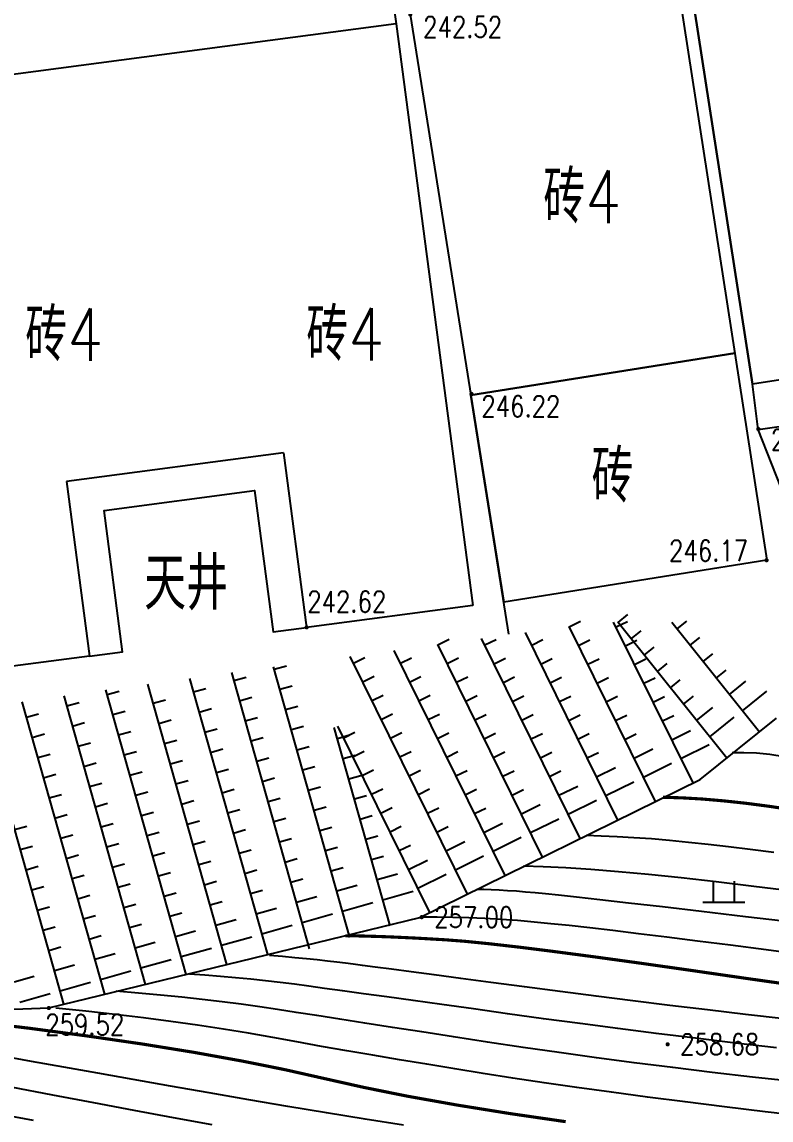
# Model space of a CAD drawing. Extents: x 453486 to 453811, y 3475287 to 3475420.
# Drawn here: x 453494.84 to 453512.71, y 3475309.92 to 3475336.12 of the extents above; entities that cross this region are included whole.
import ezdxf
from ezdxf.enums import TextEntityAlignment as Align

# ---------------------------------------------------------------- set-up
doc = ezdxf.new("R2010")
doc.units = 0
doc.header["$MEASUREMENT"] = 0
doc.layers.add('DX', color=9, linetype='Continuous')
doc.layers.add('GCD', color=9, linetype='Continuous')
doc.styles.add('HZ', font='rs.shx', dxfattribs={"width": 0.8, "bigfont": 'hztxt.shx'})

# ---------------------------------------------------------------- blocks, each defined once
blk = doc.blocks.new('GC200')
at = {"linetype": 'Continuous', "const_width": 0.2, "flags": 128}
blk.add_lwpolyline([(-0.1, 0, 1), (0.1, 0, 1)], format="xyb", close=True, dxfattribs=at)
blk = doc.blocks.new('gc119')
for p, q in [((-0.5, 1), (-0.5, 0)), ((0.5, 1), (0.5, 0)), ((-1, 0), (1, 0))]:
    blk.add_line(p, q)

msp = doc.modelspace()

# ---------------------------------------------------------------- linework, layer by layer
at = {"layer": 'DX', "linetype": 'Continuous'}
for p, q in [((453507.898, 3475321.689), (453508.167, 3475321.822)), ((453507.898, 3475321.689), (453508.167, 3475321.822)), ((453510.852, 3475317.961), (453508.958, 3475321.801)), ((453510.852, 3475317.961), (453508.958, 3475321.801)), ((453509.016, 3475321.683), (453509.285, 3475321.816)), ((453509.016, 3475321.683), (453509.285, 3475321.816)), ((453511.655, 3475318.551), (453509.059, 3475321.801)), ((453511.655, 3475318.551), (453509.059, 3475321.801)), ((453509.064, 3475321.793), (453509.299, 3475321.981)), ((453509.064, 3475321.793), (453509.299, 3475321.981)), ((453512.436, 3475319.175), (453510.347, 3475321.789)), ((453512.436, 3475319.175), (453510.347, 3475321.789)), ((453510.47, 3475321.636), (453510.704, 3475321.824)), ((453510.47, 3475321.636), (453510.704, 3475321.824)), ((453509.058, 3475317.076), (453506.852, 3475321.549)), ((453509.058, 3475317.076), (453506.852, 3475321.549)), ((453509.955, 3475317.519), (453507.897, 3475321.692)), ((453509.955, 3475317.519), (453507.897, 3475321.692)), ((453509.376, 3475321.403), (453509.611, 3475321.59)), ((453509.376, 3475321.403), (453509.611, 3475321.59)), ((453507.264, 3475316.192), (453504.763, 3475321.264)), ((453507.264, 3475316.192), (453504.763, 3475321.264)), ((453504.765, 3475321.259), (453505.035, 3475321.392)), ((453504.765, 3475321.259), (453505.035, 3475321.392)), ((453508.161, 3475316.634), (453505.808, 3475321.407)), ((453508.161, 3475316.634), (453505.808, 3475321.407)), ((453505.883, 3475321.253), (453506.153, 3475321.386)), ((453505.883, 3475321.253), (453506.153, 3475321.386)), ((453507.002, 3475321.247), (453507.271, 3475321.38)), ((453507.002, 3475321.247), (453507.271, 3475321.38)), ((453508.12, 3475321.241), (453508.389, 3475321.374)), ((453508.12, 3475321.241), (453508.389, 3475321.374)), ((453509.238, 3475321.235), (453509.507, 3475321.367)), ((453509.238, 3475321.235), (453509.507, 3475321.367)), ((453510.782, 3475321.246), (453511.016, 3475321.433)), ((453510.782, 3475321.246), (453511.016, 3475321.433)), ((453505.47, 3475315.308), (453502.674, 3475320.979)), ((453505.47, 3475315.308), (453502.674, 3475320.979)), ((453506.367, 3475315.75), (453503.718, 3475321.122)), ((453506.367, 3475315.75), (453503.718, 3475321.122)), ((453509.688, 3475321.012), (453509.923, 3475321.199)), ((453509.688, 3475321.012), (453509.923, 3475321.199)), ((453511.094, 3475320.855), (453511.328, 3475321.042)), ((453511.094, 3475320.855), (453511.328, 3475321.042)), ((453502.666, 3475314.276), (453500.846, 3475320.73)), ((453502.666, 3475314.276), (453500.846, 3475320.73)), ((453500.861, 3475320.677), (453501.15, 3475320.758)), ((453500.861, 3475320.677), (453501.15, 3475320.758)), ((453502.751, 3475320.823), (453503.02, 3475320.956)), ((453502.751, 3475320.823), (453503.02, 3475320.956)), ((453503.869, 3475320.817), (453504.138, 3475320.95)), ((453503.869, 3475320.817), (453504.138, 3475320.95)), ((453504.987, 3475320.811), (453505.256, 3475320.944)), ((453504.987, 3475320.811), (453505.256, 3475320.944)), ((453506.105, 3475320.805), (453506.374, 3475320.937)), ((453506.105, 3475320.805), (453506.374, 3475320.937)), ((453507.223, 3475320.799), (453507.492, 3475320.931)), ((453507.223, 3475320.799), (453507.492, 3475320.931)), ((453508.341, 3475320.792), (453508.61, 3475320.925)), ((453508.341, 3475320.792), (453508.61, 3475320.925)), ((453509.459, 3475320.786), (453509.728, 3475320.919)), ((453509.459, 3475320.786), (453509.728, 3475320.919)), ((453510.001, 3475320.622), (453510.235, 3475320.809)), ((453510.001, 3475320.622), (453510.235, 3475320.809)), ((453500.705, 3475313.864), (453498.845, 3475320.457)), ((453500.705, 3475313.864), (453498.845, 3475320.457)), ((453501.704, 3475314.005), (453499.845, 3475320.594)), ((453501.704, 3475314.005), (453499.845, 3475320.594)), ((453499.898, 3475320.405), (453500.187, 3475320.487)), ((453499.898, 3475320.405), (453500.187, 3475320.487)), ((453502.972, 3475320.375), (453503.241, 3475320.508)), ((453502.972, 3475320.375), (453503.241, 3475320.508)), ((453504.09, 3475320.369), (453504.359, 3475320.501)), ((453504.09, 3475320.369), (453504.359, 3475320.501)), ((453505.208, 3475320.363), (453505.477, 3475320.495)), ((453505.208, 3475320.363), (453505.477, 3475320.495)), ((453506.326, 3475320.356), (453506.595, 3475320.489)), ((453506.326, 3475320.356), (453506.595, 3475320.489)), ((453507.444, 3475320.35), (453507.713, 3475320.483)), ((453507.444, 3475320.35), (453507.713, 3475320.483)), ((453508.562, 3475320.344), (453508.831, 3475320.477)), ((453508.562, 3475320.344), (453508.831, 3475320.477)), ((453509.68, 3475320.338), (453509.949, 3475320.47)), ((453509.68, 3475320.338), (453509.949, 3475320.47)), ((453511.406, 3475320.464), (453511.64, 3475320.652)), ((453511.406, 3475320.464), (453511.64, 3475320.652)), ((453498.76, 3475313.39), (453496.844, 3475320.182)), ((453498.76, 3475313.39), (453496.844, 3475320.182)), ((453499.732, 3475313.627), (453497.844, 3475320.321)), ((453499.732, 3475313.627), (453497.844, 3475320.321)), ((453498.936, 3475320.134), (453499.225, 3475320.215)), ((453498.936, 3475320.134), (453499.225, 3475320.215)), ((453500.997, 3475320.196), (453501.285, 3475320.277)), ((453500.997, 3475320.196), (453501.285, 3475320.277)), ((453510.313, 3475320.231), (453510.547, 3475320.418)), ((453510.313, 3475320.231), (453510.547, 3475320.418)), ((453511.718, 3475320.074), (453512.109, 3475320.386)), ((453511.718, 3475320.074), (453512.109, 3475320.386)), ((453497.788, 3475313.154), (453495.845, 3475320.04)), ((453497.788, 3475313.154), (453495.845, 3475320.04)), ((453496.875, 3475320.072), (453497.164, 3475320.153)), ((453496.875, 3475320.072), (453497.164, 3475320.153)), ((453497.974, 3475319.862), (453498.262, 3475319.944)), ((453497.974, 3475319.862), (453498.262, 3475319.944)), ((453500.034, 3475319.924), (453500.323, 3475320.005)), ((453500.034, 3475319.924), (453500.323, 3475320.005)), ((453503.193, 3475319.927), (453503.462, 3475320.059)), ((453503.193, 3475319.927), (453503.462, 3475320.059)), ((453504.311, 3475319.92), (453504.58, 3475320.053)), ((453504.311, 3475319.92), (453504.58, 3475320.053)), ((453505.429, 3475319.914), (453505.698, 3475320.047)), ((453505.429, 3475319.914), (453505.698, 3475320.047)), ((453506.547, 3475319.908), (453506.816, 3475320.041)), ((453506.547, 3475319.908), (453506.816, 3475320.041)), ((453507.665, 3475319.902), (453507.934, 3475320.034)), ((453507.665, 3475319.902), (453507.934, 3475320.034)), ((453508.783, 3475319.895), (453509.052, 3475320.028)), ((453508.783, 3475319.895), (453509.052, 3475320.028)), ((453509.901, 3475319.889), (453510.17, 3475320.022)), ((453509.901, 3475319.889), (453510.17, 3475320.022)), ((453510.625, 3475319.84), (453510.859, 3475320.028)), ((453510.625, 3475319.84), (453510.859, 3475320.028)), ((453512.03, 3475319.683), (453512.616, 3475320.151)), ((453512.03, 3475319.683), (453512.616, 3475320.151)), ((453495.843, 3475312.681), (453493.848, 3475319.754)), ((453495.843, 3475312.681), (453493.848, 3475319.754)), ((453496.815, 3475312.917), (453494.847, 3475319.897)), ((453496.815, 3475312.917), (453494.847, 3475319.897)), ((453495.913, 3475319.801), (453496.202, 3475319.882)), ((453495.913, 3475319.801), (453496.202, 3475319.882)), ((453497.011, 3475319.591), (453497.3, 3475319.672)), ((453497.011, 3475319.591), (453497.3, 3475319.672)), ((453499.072, 3475319.653), (453499.36, 3475319.734)), ((453499.072, 3475319.653), (453499.36, 3475319.734)), ((453501.132, 3475319.714), (453501.421, 3475319.796)), ((453501.132, 3475319.714), (453501.421, 3475319.796)), ((453510.937, 3475319.45), (453511.327, 3475319.762)), ((453510.937, 3475319.45), (453511.327, 3475319.762)), ((453494.95, 3475319.529), (453495.239, 3475319.611)), ((453494.95, 3475319.529), (453495.239, 3475319.611)), ((453496.049, 3475319.319), (453496.337, 3475319.401)), ((453496.049, 3475319.319), (453496.337, 3475319.401)), ((453498.109, 3475319.381), (453498.398, 3475319.463)), ((453498.109, 3475319.381), (453498.398, 3475319.463)), ((453500.17, 3475319.443), (453500.459, 3475319.524)), ((453500.17, 3475319.443), (453500.459, 3475319.524)), ((453503.414, 3475319.478), (453503.683, 3475319.611)), ((453503.414, 3475319.478), (453503.683, 3475319.611)), ((453504.532, 3475319.472), (453504.801, 3475319.605)), ((453504.532, 3475319.472), (453504.801, 3475319.605)), ((453505.65, 3475319.466), (453505.919, 3475319.598)), ((453505.65, 3475319.466), (453505.919, 3475319.598)), ((453506.768, 3475319.459), (453507.037, 3475319.592)), ((453506.768, 3475319.459), (453507.037, 3475319.592)), ((453507.886, 3475319.453), (453508.155, 3475319.586)), ((453507.886, 3475319.453), (453508.155, 3475319.586)), ((453509.004, 3475319.447), (453509.273, 3475319.58)), ((453509.004, 3475319.447), (453509.273, 3475319.58)), ((453510.122, 3475319.441), (453510.391, 3475319.574)), ((453510.122, 3475319.441), (453510.391, 3475319.574)), ((453511.249, 3475319.059), (453511.835, 3475319.527)), ((453511.249, 3475319.059), (453511.835, 3475319.527)), ((453497.147, 3475319.11), (453497.436, 3475319.191)), ((453497.147, 3475319.11), (453497.436, 3475319.191)), ((453499.207, 3475319.171), (453499.496, 3475319.253)), ((453499.207, 3475319.171), (453499.496, 3475319.253)), ((453501.268, 3475319.233), (453501.557, 3475319.314)), ((453501.268, 3475319.233), (453501.557, 3475319.314)), ((453503.629, 3475314.548), (453502.292, 3475319.286)), ((453503.629, 3475314.548), (453502.292, 3475319.286)), ((453504.573, 3475314.865), (453502.378, 3475319.319)), ((453504.573, 3475314.865), (453502.378, 3475319.319)), ((453502.517, 3475319.036), (453502.786, 3475319.169)), ((453502.517, 3475319.036), (453502.786, 3475319.169)), ((453503.635, 3475319.03), (453503.904, 3475319.162)), ((453503.635, 3475319.03), (453503.904, 3475319.162)), ((453504.753, 3475319.023), (453505.022, 3475319.156)), ((453504.753, 3475319.023), (453505.022, 3475319.156)), ((453505.871, 3475319.017), (453506.14, 3475319.15)), ((453505.871, 3475319.017), (453506.14, 3475319.15)), ((453506.989, 3475319.011), (453507.258, 3475319.144)), ((453506.989, 3475319.011), (453507.258, 3475319.144)), ((453508.107, 3475319.005), (453508.376, 3475319.137)), ((453508.107, 3475319.005), (453508.376, 3475319.137)), ((453509.225, 3475318.999), (453509.494, 3475319.131)), ((453509.225, 3475318.999), (453509.494, 3475319.131)), ((453510.343, 3475318.992), (453510.792, 3475319.214)), ((453510.343, 3475318.992), (453510.792, 3475319.214)), ((453495.086, 3475319.048), (453495.375, 3475319.129)), ((453495.086, 3475319.048), (453495.375, 3475319.129)), ((453496.184, 3475318.838), (453496.473, 3475318.92)), ((453496.184, 3475318.838), (453496.473, 3475318.92)), ((453498.245, 3475318.9), (453498.534, 3475318.981)), ((453498.245, 3475318.9), (453498.534, 3475318.981)), ((453500.306, 3475318.962), (453500.594, 3475319.043)), ((453500.306, 3475318.962), (453500.594, 3475319.043)), ((453502.366, 3475319.023), (453502.655, 3475319.105)), ((453502.366, 3475319.023), (453502.655, 3475319.105)), ((453510.564, 3475318.544), (453511.237, 3475318.876)), ((453510.564, 3475318.544), (453511.237, 3475318.876)), ((453495.222, 3475318.567), (453495.511, 3475318.648)), ((453495.222, 3475318.567), (453495.511, 3475318.648)), ((453497.283, 3475318.628), (453497.571, 3475318.71)), ((453497.283, 3475318.628), (453497.571, 3475318.71)), ((453499.343, 3475318.69), (453499.632, 3475318.772)), ((453499.343, 3475318.69), (453499.632, 3475318.772)), ((453501.404, 3475318.752), (453501.693, 3475318.833)), ((453501.404, 3475318.752), (453501.693, 3475318.833)), ((453502.502, 3475318.542), (453502.791, 3475318.624)), ((453502.502, 3475318.542), (453502.791, 3475318.624)), ((453502.738, 3475318.587), (453503.007, 3475318.72)), ((453502.738, 3475318.587), (453503.007, 3475318.72)), ((453503.856, 3475318.581), (453504.125, 3475318.714)), ((453503.856, 3475318.581), (453504.125, 3475318.714)), ((453504.974, 3475318.575), (453505.243, 3475318.708)), ((453504.974, 3475318.575), (453505.243, 3475318.708)), ((453506.092, 3475318.569), (453506.361, 3475318.701)), ((453506.092, 3475318.569), (453506.361, 3475318.701)), ((453507.21, 3475318.563), (453507.479, 3475318.695)), ((453507.21, 3475318.563), (453507.479, 3475318.695)), ((453508.328, 3475318.556), (453508.597, 3475318.689)), ((453508.328, 3475318.556), (453508.597, 3475318.689)), ((453509.446, 3475318.55), (453509.895, 3475318.771)), ((453509.446, 3475318.55), (453509.895, 3475318.771)), ((453496.32, 3475318.357), (453496.609, 3475318.438)), ((453496.32, 3475318.357), (453496.609, 3475318.438)), ((453498.381, 3475318.419), (453498.669, 3475318.5)), ((453498.381, 3475318.419), (453498.669, 3475318.5)), ((453500.441, 3475318.48), (453500.73, 3475318.562)), ((453500.441, 3475318.48), (453500.73, 3475318.562)), ((453501.54, 3475318.271), (453501.828, 3475318.352)), ((453501.54, 3475318.271), (453501.828, 3475318.352)), ((453509.667, 3475318.102), (453510.34, 3475318.433)), ((453509.667, 3475318.102), (453510.34, 3475318.433)), ((453495.358, 3475318.085), (453495.646, 3475318.167)), ((453495.358, 3475318.085), (453495.646, 3475318.167)), ((453497.418, 3475318.147), (453497.707, 3475318.229)), ((453497.418, 3475318.147), (453497.707, 3475318.229)), ((453499.479, 3475318.209), (453499.768, 3475318.29)), ((453499.479, 3475318.209), (453499.768, 3475318.29)), ((453502.638, 3475318.061), (453502.926, 3475318.142)), ((453502.638, 3475318.061), (453502.926, 3475318.142)), ((453502.959, 3475318.139), (453503.228, 3475318.272)), ((453502.959, 3475318.139), (453503.228, 3475318.272)), ((453504.077, 3475318.133), (453504.346, 3475318.265)), ((453504.077, 3475318.133), (453504.346, 3475318.265)), ((453505.195, 3475318.127), (453505.464, 3475318.259)), ((453505.195, 3475318.127), (453505.464, 3475318.259)), ((453506.313, 3475318.12), (453506.582, 3475318.253)), ((453506.313, 3475318.12), (453506.582, 3475318.253)), ((453507.431, 3475318.114), (453507.7, 3475318.247)), ((453507.431, 3475318.114), (453507.7, 3475318.247)), ((453508.549, 3475318.108), (453508.998, 3475318.329)), ((453508.549, 3475318.108), (453508.998, 3475318.329)), ((453496.456, 3475317.876), (453496.745, 3475317.957)), ((453496.456, 3475317.876), (453496.745, 3475317.957)), ((453498.516, 3475317.937), (453498.805, 3475318.019)), ((453498.516, 3475317.937), (453498.805, 3475318.019)), ((453500.577, 3475317.999), (453500.866, 3475318.081)), ((453500.577, 3475317.999), (453500.866, 3475318.081)), ((453501.675, 3475317.789), (453501.964, 3475317.871)), ((453501.675, 3475317.789), (453501.964, 3475317.871)), ((453503.18, 3475317.691), (453503.449, 3475317.823)), ((453503.18, 3475317.691), (453503.449, 3475317.823)), ((453507.652, 3475317.666), (453508.101, 3475317.887)), ((453507.652, 3475317.666), (453508.101, 3475317.887)), ((453508.77, 3475317.659), (453509.443, 3475317.991)), ((453508.77, 3475317.659), (453509.443, 3475317.991)), ((453495.493, 3475317.604), (453495.782, 3475317.686)), ((453495.493, 3475317.604), (453495.782, 3475317.686)), ((453497.554, 3475317.666), (453497.843, 3475317.747)), ((453497.554, 3475317.666), (453497.843, 3475317.747)), ((453499.615, 3475317.728), (453499.903, 3475317.809)), ((453499.615, 3475317.728), (453499.903, 3475317.809)), ((453500.713, 3475317.518), (453501.002, 3475317.599)), ((453500.713, 3475317.518), (453501.002, 3475317.599)), ((453502.773, 3475317.58), (453503.062, 3475317.661)), ((453502.773, 3475317.58), (453503.062, 3475317.661)), ((453504.298, 3475317.684), (453504.567, 3475317.817)), ((453504.298, 3475317.684), (453504.567, 3475317.817)), ((453505.416, 3475317.678), (453505.685, 3475317.811)), ((453505.416, 3475317.678), (453505.685, 3475317.811)), ((453506.534, 3475317.672), (453506.804, 3475317.805)), ((453506.534, 3475317.672), (453506.804, 3475317.805)), ((453496.592, 3475317.394), (453496.88, 3475317.476)), ((453496.592, 3475317.394), (453496.88, 3475317.476)), ((453498.652, 3475317.456), (453498.941, 3475317.538)), ((453498.652, 3475317.456), (453498.941, 3475317.538)), ((453499.75, 3475317.246), (453500.039, 3475317.328)), ((453499.75, 3475317.246), (453500.039, 3475317.328)), ((453501.811, 3475317.308), (453502.1, 3475317.39)), ((453501.811, 3475317.308), (453502.1, 3475317.39)), ((453503.402, 3475317.242), (453503.671, 3475317.375)), ((453503.402, 3475317.242), (453503.671, 3475317.375)), ((453504.52, 3475317.236), (453504.789, 3475317.369)), ((453504.52, 3475317.236), (453504.789, 3475317.369)), ((453505.638, 3475317.23), (453505.907, 3475317.362)), ((453505.638, 3475317.23), (453505.907, 3475317.362)), ((453506.756, 3475317.223), (453507.204, 3475317.445)), ((453506.756, 3475317.223), (453507.204, 3475317.445)), ((453507.874, 3475317.217), (453508.546, 3475317.549)), ((453507.874, 3475317.217), (453508.546, 3475317.549)), ((453495.629, 3475317.123), (453495.918, 3475317.204)), ((453495.629, 3475317.123), (453495.918, 3475317.204)), ((453497.69, 3475317.185), (453497.978, 3475317.266)), ((453497.69, 3475317.185), (453497.978, 3475317.266)), ((453498.788, 3475316.975), (453499.077, 3475317.056)), ((453498.788, 3475316.975), (453499.077, 3475317.056)), ((453500.849, 3475317.037), (453501.137, 3475317.118)), ((453500.849, 3475317.037), (453501.137, 3475317.118)), ((453502.909, 3475317.098), (453503.198, 3475317.18)), ((453502.909, 3475317.098), (453503.198, 3475317.18)), ((453506.977, 3475316.775), (453507.649, 3475317.107)), ((453506.977, 3475316.775), (453507.649, 3475317.107)), ((453494.667, 3475316.852), (453494.955, 3475316.933)), ((453494.667, 3475316.852), (453494.955, 3475316.933)), ((453496.727, 3475316.913), (453497.016, 3475316.995)), ((453496.727, 3475316.913), (453497.016, 3475316.995)), ((453497.825, 3475316.703), (453498.114, 3475316.785)), ((453497.825, 3475316.703), (453498.114, 3475316.785)), ((453499.886, 3475316.765), (453500.175, 3475316.847)), ((453499.886, 3475316.765), (453500.175, 3475316.847)), ((453501.947, 3475316.827), (453502.235, 3475316.908)), ((453501.947, 3475316.827), (453502.235, 3475316.908)), ((453503.623, 3475316.794), (453503.892, 3475316.926)), ((453503.623, 3475316.794), (453503.892, 3475316.926)), ((453504.741, 3475316.787), (453505.01, 3475316.92)), ((453504.741, 3475316.787), (453505.01, 3475316.92)), ((453505.859, 3475316.781), (453506.307, 3475317.002)), ((453505.859, 3475316.781), (453506.307, 3475317.002)), ((453495.765, 3475316.642), (453496.054, 3475316.723)), ((453495.765, 3475316.642), (453496.054, 3475316.723)), ((453496.863, 3475316.432), (453497.152, 3475316.513)), ((453496.863, 3475316.432), (453497.152, 3475316.513)), ((453498.924, 3475316.494), (453499.212, 3475316.575)), ((453498.924, 3475316.494), (453499.212, 3475316.575)), ((453500.984, 3475316.555), (453501.273, 3475316.637)), ((453500.984, 3475316.555), (453501.273, 3475316.637)), ((453503.045, 3475316.617), (453503.334, 3475316.699)), ((453503.045, 3475316.617), (453503.334, 3475316.699)), ((453504.962, 3475316.339), (453505.41, 3475316.56)), ((453504.962, 3475316.339), (453505.41, 3475316.56)), ((453506.08, 3475316.333), (453506.752, 3475316.664)), ((453506.08, 3475316.333), (453506.752, 3475316.664)), ((453494.802, 3475316.37), (453495.091, 3475316.452)), ((453494.802, 3475316.37), (453495.091, 3475316.452)), ((453497.961, 3475316.222), (453498.25, 3475316.304)), ((453497.961, 3475316.222), (453498.25, 3475316.304)), ((453500.022, 3475316.284), (453500.311, 3475316.365)), ((453500.022, 3475316.284), (453500.311, 3475316.365)), ((453502.082, 3475316.346), (453502.371, 3475316.427)), ((453502.082, 3475316.346), (453502.371, 3475316.427)), ((453503.844, 3475316.345), (453504.113, 3475316.478)), ((453503.844, 3475316.345), (453504.113, 3475316.478)), ((453495.901, 3475316.161), (453496.189, 3475316.242)), ((453495.901, 3475316.161), (453496.189, 3475316.242)), ((453496.999, 3475315.951), (453497.288, 3475316.032)), ((453496.999, 3475315.951), (453497.288, 3475316.032)), ((453499.059, 3475316.013), (453499.348, 3475316.094)), ((453499.059, 3475316.013), (453499.348, 3475316.094)), ((453501.12, 3475316.074), (453501.409, 3475316.156)), ((453501.12, 3475316.074), (453501.409, 3475316.156)), ((453503.181, 3475316.136), (453503.469, 3475316.217)), ((453503.181, 3475316.136), (453503.469, 3475316.217)), ((453504.065, 3475315.897), (453504.513, 3475316.118)), ((453504.065, 3475315.897), (453504.513, 3475316.118)), ((453505.183, 3475315.891), (453505.856, 3475316.222)), ((453505.183, 3475315.891), (453505.856, 3475316.222)), ((453494.938, 3475315.889), (453495.227, 3475315.971)), ((453494.938, 3475315.889), (453495.227, 3475315.971)), ((453496.036, 3475315.679), (453496.325, 3475315.761)), ((453496.036, 3475315.679), (453496.325, 3475315.761)), ((453498.097, 3475315.741), (453498.386, 3475315.822)), ((453498.097, 3475315.741), (453498.386, 3475315.822)), ((453500.158, 3475315.803), (453500.446, 3475315.884)), ((453500.158, 3475315.803), (453500.446, 3475315.884)), ((453502.218, 3475315.864), (453502.507, 3475315.946)), ((453502.218, 3475315.864), (453502.507, 3475315.946)), ((453503.316, 3475315.655), (453503.798, 3475315.79)), ((453503.316, 3475315.655), (453503.798, 3475315.79)), ((453504.286, 3475315.448), (453504.959, 3475315.78)), ((453504.286, 3475315.448), (453504.959, 3475315.78)), ((453495.074, 3475315.408), (453495.363, 3475315.489)), ((453495.074, 3475315.408), (453495.363, 3475315.489)), ((453497.135, 3475315.47), (453497.423, 3475315.551)), ((453497.135, 3475315.47), (453497.423, 3475315.551)), ((453499.195, 3475315.531), (453499.484, 3475315.613)), ((453499.195, 3475315.531), (453499.484, 3475315.613)), ((453501.256, 3475315.593), (453501.545, 3475315.674)), ((453501.256, 3475315.593), (453501.545, 3475315.674)), ((453502.354, 3475315.383), (453502.835, 3475315.519)), ((453502.354, 3475315.383), (453502.835, 3475315.519)), ((453496.172, 3475315.198), (453496.461, 3475315.28)), ((453496.172, 3475315.198), (453496.461, 3475315.28)), ((453498.233, 3475315.26), (453498.521, 3475315.341)), ((453498.233, 3475315.26), (453498.521, 3475315.341)), ((453500.293, 3475315.322), (453500.582, 3475315.403)), ((453500.293, 3475315.322), (453500.582, 3475315.403)), ((453501.392, 3475315.112), (453501.873, 3475315.248)), ((453501.392, 3475315.112), (453501.873, 3475315.248)), ((453503.452, 3475315.174), (453504.174, 3475315.377)), ((453503.452, 3475315.174), (453504.174, 3475315.377)), ((453495.21, 3475314.927), (453495.498, 3475315.008)), ((453495.21, 3475314.927), (453495.498, 3475315.008)), ((453497.27, 3475314.988), (453497.559, 3475315.07)), ((453497.27, 3475314.988), (453497.559, 3475315.07)), ((453499.331, 3475315.05), (453499.62, 3475315.132)), ((453499.331, 3475315.05), (453499.62, 3475315.132)), ((453500.429, 3475314.84), (453500.91, 3475314.976)), ((453500.429, 3475314.84), (453500.91, 3475314.976)), ((453502.49, 3475314.902), (453503.212, 3475315.106)), ((453502.49, 3475314.902), (453503.212, 3475315.106)), ((453496.308, 3475314.717), (453496.597, 3475314.798)), ((453496.308, 3475314.717), (453496.597, 3475314.798)), ((453498.368, 3475314.779), (453498.657, 3475314.86)), ((453498.368, 3475314.779), (453498.657, 3475314.86)), ((453499.467, 3475314.569), (453499.948, 3475314.705)), ((453499.467, 3475314.569), (453499.948, 3475314.705)), ((453501.527, 3475314.631), (453502.249, 3475314.834)), ((453501.527, 3475314.631), (453502.249, 3475314.834)), ((453495.345, 3475314.445), (453495.634, 3475314.527)), ((453495.345, 3475314.445), (453495.634, 3475314.527)), ((453497.406, 3475314.507), (453497.695, 3475314.589)), ((453497.406, 3475314.507), (453497.695, 3475314.589)), ((453498.504, 3475314.297), (453498.985, 3475314.433)), ((453498.504, 3475314.297), (453498.985, 3475314.433)), ((453500.565, 3475314.359), (453501.287, 3475314.563)), ((453500.565, 3475314.359), (453501.287, 3475314.563)), ((453496.444, 3475314.236), (453496.732, 3475314.317)), ((453496.444, 3475314.236), (453496.732, 3475314.317)), ((453497.542, 3475314.026), (453498.023, 3475314.162)), ((453497.542, 3475314.026), (453498.023, 3475314.162)), ((453499.602, 3475314.088), (453500.324, 3475314.291)), ((453499.602, 3475314.088), (453500.324, 3475314.291)), ((453495.481, 3475313.964), (453495.77, 3475314.046)), ((453495.481, 3475313.964), (453495.77, 3475314.046)), ((453496.579, 3475313.754), (453497.061, 3475313.89)), ((453496.579, 3475313.754), (453497.061, 3475313.89)), ((453498.64, 3475313.816), (453499.362, 3475314.02)), ((453498.64, 3475313.816), (453499.362, 3475314.02)), ((453497.677, 3475313.545), (453498.399, 3475313.748)), ((453497.677, 3475313.545), (453498.399, 3475313.748)), ((453495.617, 3475313.483), (453496.098, 3475313.619)), ((453495.617, 3475313.483), (453496.098, 3475313.619)), ((453496.715, 3475313.273), (453497.437, 3475313.477)), ((453496.715, 3475313.273), (453497.437, 3475313.477)), ((453494.654, 3475313.211), (453495.136, 3475313.347)), ((453494.654, 3475313.211), (453495.136, 3475313.347)), ((453495.753, 3475313.002), (453496.474, 3475313.205)), ((453495.753, 3475313.002), (453496.474, 3475313.205)), ((453494.79, 3475312.73), (453495.512, 3475312.934)), ((453494.79, 3475312.73), (453495.512, 3475312.934))]:
    msp.add_line(p, q, dxfattribs=at)
at = {"layer": 'DX', "linetype": 'Continuous', "flags": 128}
for points in [[(453512.408, 3475326.394), (453512.269, 3475327.474), (453510.537, 3475338.681), (453515.884, 3475339.507), (453527.827, 3475341.383), (453532.773, 3475342.117), (453533.012, 3475340.51)], [(453512.408, 3475326.394), (453512.269, 3475327.474), (453510.537, 3475338.681), (453515.884, 3475339.507), (453527.827, 3475341.383), (453532.773, 3475342.117), (453533.012, 3475340.51)], [(453510.537, 3475338.681), (453512.269, 3475327.474)], [(453510.537, 3475338.681), (453512.269, 3475327.474)], [(453510.445, 3475337.31), (453512.614, 3475323.276)], [(453510.445, 3475337.31), (453512.614, 3475323.276)], [(453490.655, 3475334.346), (453490.55, 3475335.139), (453494.516, 3475335.662), (453494.425, 3475336.356), (453499.604, 3475337.038), (453499.696, 3475336.344), (453503.661, 3475336.867), (453503.766, 3475336.074)], [(453490.655, 3475334.346), (453490.55, 3475335.139), (453494.516, 3475335.662), (453494.425, 3475336.356), (453499.604, 3475337.038), (453499.696, 3475336.344), (453503.661, 3475336.867), (453503.766, 3475336.074)], [(453504.106, 3475336.301), (453506.338, 3475322.278)], [(453504.106, 3475336.301), (453506.338, 3475322.278)], [(453503.766, 3475336.074), (453490.655, 3475334.346)], [(453503.766, 3475336.074), (453490.655, 3475334.346)], [(453503.766, 3475336.074), (453505.595, 3475322.194)], [(453503.766, 3475336.074), (453505.595, 3475322.194)], [(453512.408, 3475326.394), (453529.58, 3475328.835)], [(453512.408, 3475326.394), (453529.58, 3475328.835)], [(453511.85, 3475328.218), (453505.552, 3475327.215)], [(453506.46, 3475321.511), (453505.552, 3475327.215), (453511.85, 3475328.218), (453511.85, 3475328.218)], [(453511.85, 3475328.218), (453505.552, 3475327.215)], [(453506.46, 3475321.511), (453505.552, 3475327.215), (453511.85, 3475328.218), (453511.85, 3475328.218)], [(453513.428, 3475321.763), (453513.056, 3475324.74), (453512.408, 3475326.394)], [(453513.428, 3475321.763), (453513.056, 3475324.74), (453512.408, 3475326.394)], [(453501.081, 3475325.835), (453495.901, 3475325.153)], [(453501.081, 3475325.835), (453495.901, 3475325.153)], [(453501.081, 3475325.835), (453501.63, 3475321.671)], [(453501.081, 3475325.835), (453501.63, 3475321.671)], [(453495.901, 3475325.153), (453496.45, 3475320.989)], [(453495.901, 3475325.153), (453496.45, 3475320.989)], [(453496.45, 3475320.989), (453497.243, 3475321.093), (453496.799, 3475324.464), (453500.392, 3475324.938), (453500.837, 3475321.567), (453501.63, 3475321.671)], [(453496.45, 3475320.989), (453497.243, 3475321.093), (453496.799, 3475324.464), (453500.392, 3475324.938), (453500.837, 3475321.567), (453501.63, 3475321.671)], [(453512.614, 3475323.276), (453506.338, 3475322.278)], [(453512.614, 3475323.276), (453506.338, 3475322.278)], [(453505.595, 3475322.194), (453501.63, 3475321.671)], [(453505.595, 3475322.194), (453501.63, 3475321.671)], [(453496.45, 3475320.989), (453492.484, 3475320.466)], [(453496.45, 3475320.989), (453492.484, 3475320.466)], [(453489.033, 3475312.346), (453495.485, 3475312.593), (453504.333, 3475314.746), (453511.019, 3475318.044), (453512.846, 3475319.503)], [(453489.033, 3475312.346), (453495.485, 3475312.593), (453504.333, 3475314.746), (453511.019, 3475318.044), (453512.846, 3475319.503)], [(453511.784, 3475318.685), (453512.063, 3475318.69), (453512.364, 3475318.677), (453512.684, 3475318.644), (453513.025, 3475318.593)], [(453511.784, 3475318.685), (453512.063, 3475318.69), (453512.364, 3475318.677), (453512.684, 3475318.644), (453513.025, 3475318.593)], [(453512.78, 3475316.301), (453512.217, 3475316.371), (453511.699, 3475316.435), (453511.212, 3475316.492), (453510.742, 3475316.542), (453510.291, 3475316.586), (453509.857, 3475316.623), (453509.441, 3475316.653), (453509.043, 3475316.676), (453508.663, 3475316.693), (453508.301, 3475316.703)], [(453512.78, 3475316.301), (453512.217, 3475316.371), (453511.699, 3475316.435), (453511.212, 3475316.492), (453510.742, 3475316.542), (453510.291, 3475316.586), (453509.857, 3475316.623), (453509.441, 3475316.653), (453509.043, 3475316.676), (453508.663, 3475316.693), (453508.301, 3475316.703)], [(453513.226, 3475315.379), (453512.301, 3475315.493), (453511.403, 3475315.601), (453510.566, 3475315.695), (453509.788, 3475315.776), (453509.071, 3475315.843), (453508.414, 3475315.896), (453507.816, 3475315.935), (453507.279, 3475315.96), (453506.803, 3475315.972)], [(453513.226, 3475315.379), (453512.301, 3475315.493), (453511.403, 3475315.601), (453510.566, 3475315.695), (453509.788, 3475315.776), (453509.071, 3475315.843), (453508.414, 3475315.896), (453507.816, 3475315.935), (453507.279, 3475315.96), (453506.803, 3475315.972)], [(453513.285, 3475314.627), (453512.106, 3475314.767), (453511.051, 3475314.892), (453510.12, 3475315.001), (453509.314, 3475315.094), (453508.632, 3475315.172), (453508.074, 3475315.235), (453507.64, 3475315.282), (453507.33, 3475315.314), (453507.088, 3475315.337), (453506.857, 3475315.357), (453506.636, 3475315.374), (453506.426, 3475315.389), (453506.227, 3475315.401), (453506.039, 3475315.41), (453505.862, 3475315.417), (453505.695, 3475315.421)], [(453513.285, 3475314.627), (453512.106, 3475314.767), (453511.051, 3475314.892), (453510.12, 3475315.001), (453509.314, 3475315.094), (453508.632, 3475315.172), (453508.074, 3475315.235), (453507.64, 3475315.282), (453507.33, 3475315.314), (453507.088, 3475315.337), (453506.857, 3475315.357), (453506.636, 3475315.374), (453506.426, 3475315.389), (453506.227, 3475315.401), (453506.039, 3475315.41), (453505.862, 3475315.417), (453505.695, 3475315.421)], [(453504.38, 3475314.763), (453504.749, 3475314.764), (453505.123, 3475314.759), (453505.501, 3475314.748), (453505.884, 3475314.732), (453506.272, 3475314.71), (453506.664, 3475314.682), (453507.06, 3475314.649), (453507.462, 3475314.61), (453507.895, 3475314.564), (453508.388, 3475314.508), (453508.941, 3475314.444), (453509.553, 3475314.37), (453510.225, 3475314.287), (453510.957, 3475314.195), (453511.748, 3475314.094), (453512.599, 3475313.984), (453513.487, 3475313.869)], [(453504.38, 3475314.763), (453504.749, 3475314.764), (453505.123, 3475314.759), (453505.501, 3475314.748), (453505.884, 3475314.732), (453506.272, 3475314.71), (453506.664, 3475314.682), (453507.06, 3475314.649), (453507.462, 3475314.61), (453507.895, 3475314.564), (453508.388, 3475314.508), (453508.941, 3475314.444), (453509.553, 3475314.37), (453510.225, 3475314.287), (453510.957, 3475314.195), (453511.748, 3475314.094), (453512.599, 3475313.984), (453513.487, 3475313.869)], [(453513.025, 3475312.333), (453512.104, 3475312.438), (453511.195, 3475312.545), (453510.298, 3475312.652), (453509.413, 3475312.761), (453508.54, 3475312.87), (453507.679, 3475312.981), (453506.831, 3475313.093), (453506.03, 3475313.2), (453505.311, 3475313.295), (453504.676, 3475313.38), (453504.124, 3475313.454), (453503.655, 3475313.516), (453503.269, 3475313.567), (453502.966, 3475313.607), (453502.746, 3475313.637), (453502.559, 3475313.66), (453502.353, 3475313.685), (453502.13, 3475313.71), (453501.888, 3475313.736), (453501.629, 3475313.762), (453501.352, 3475313.79), (453501.056, 3475313.817), (453500.743, 3475313.846)], [(453513.025, 3475312.333), (453512.104, 3475312.438), (453511.195, 3475312.545), (453510.298, 3475312.652), (453509.413, 3475312.761), (453508.54, 3475312.87), (453507.679, 3475312.981), (453506.831, 3475313.093), (453506.03, 3475313.2), (453505.311, 3475313.295), (453504.676, 3475313.38), (453504.124, 3475313.454), (453503.655, 3475313.516), (453503.269, 3475313.567), (453502.966, 3475313.607), (453502.746, 3475313.637), (453502.559, 3475313.66), (453502.353, 3475313.685), (453502.13, 3475313.71), (453501.888, 3475313.736), (453501.629, 3475313.762), (453501.352, 3475313.79), (453501.056, 3475313.817), (453500.743, 3475313.846)], [(453512.84, 3475311.639), (453511.865, 3475311.753), (453510.909, 3475311.868), (453509.974, 3475311.984), (453509.058, 3475312.1), (453508.161, 3475312.217), (453507.285, 3475312.334), (453506.428, 3475312.452), (453505.613, 3475312.566), (453504.862, 3475312.671), (453504.174, 3475312.766), (453503.549, 3475312.853), (453502.988, 3475312.931), (453502.491, 3475312.999), (453502.058, 3475313.059), (453501.687, 3475313.11), (453501.347, 3475313.155), (453501.002, 3475313.197), (453500.652, 3475313.237), (453500.298, 3475313.274), (453499.939, 3475313.309), (453499.576, 3475313.341), (453499.208, 3475313.371), (453498.835, 3475313.398)], [(453512.84, 3475311.639), (453511.865, 3475311.753), (453510.909, 3475311.868), (453509.974, 3475311.984), (453509.058, 3475312.1), (453508.161, 3475312.217), (453507.285, 3475312.334), (453506.428, 3475312.452), (453505.613, 3475312.566), (453504.862, 3475312.671), (453504.174, 3475312.766), (453503.549, 3475312.853), (453502.988, 3475312.931), (453502.491, 3475312.999), (453502.058, 3475313.059), (453501.687, 3475313.11), (453501.347, 3475313.155), (453501.002, 3475313.197), (453500.652, 3475313.237), (453500.298, 3475313.274), (453499.939, 3475313.309), (453499.576, 3475313.341), (453499.208, 3475313.371), (453498.835, 3475313.398)], [(453513.247, 3475310.834), (453512.269, 3475310.943), (453511.309, 3475311.054), (453510.369, 3475311.168), (453509.447, 3475311.285), (453508.545, 3475311.404), (453507.661, 3475311.526), (453506.796, 3475311.651), (453505.95, 3475311.778), (453505.14, 3475311.902), (453504.383, 3475312.019), (453503.678, 3475312.128), (453503.025, 3475312.229), (453502.425, 3475312.322), (453501.877, 3475312.407), (453501.382, 3475312.484), (453500.939, 3475312.554), (453500.515, 3475312.618), (453500.074, 3475312.679), (453499.617, 3475312.738), (453499.143, 3475312.793), (453498.653, 3475312.846), (453498.147, 3475312.896), (453497.625, 3475312.944), (453497.086, 3475312.989)], [(453513.247, 3475310.834), (453512.269, 3475310.943), (453511.309, 3475311.054), (453510.369, 3475311.168), (453509.447, 3475311.285), (453508.545, 3475311.404), (453507.661, 3475311.526), (453506.796, 3475311.651), (453505.95, 3475311.778), (453505.14, 3475311.902), (453504.383, 3475312.019), (453503.678, 3475312.128), (453503.025, 3475312.229), (453502.425, 3475312.322), (453501.877, 3475312.407), (453501.382, 3475312.484), (453500.939, 3475312.554), (453500.515, 3475312.618), (453500.074, 3475312.679), (453499.617, 3475312.738), (453499.143, 3475312.793), (453498.653, 3475312.846), (453498.147, 3475312.896), (453497.625, 3475312.944), (453497.086, 3475312.989)], [(453513.559, 3475310.001), (453512.576, 3475310.114), (453511.601, 3475310.232), (453510.664, 3475310.349), (453509.766, 3475310.465), (453508.905, 3475310.58), (453508.083, 3475310.693), (453507.3, 3475310.806), (453506.554, 3475310.918), (453505.847, 3475311.028), (453505.167, 3475311.137), (453504.501, 3475311.246), (453503.85, 3475311.354), (453503.215, 3475311.462), (453502.595, 3475311.568), (453501.989, 3475311.674), (453501.399, 3475311.779), (453500.824, 3475311.884), (453500.246, 3475311.986), (453499.648, 3475312.084), (453499.031, 3475312.178), (453498.395, 3475312.268), (453497.738, 3475312.354), (453497.062, 3475312.436), (453496.366, 3475312.514), (453495.65, 3475312.588)], [(453513.559, 3475310.001), (453512.576, 3475310.114), (453511.601, 3475310.232), (453510.664, 3475310.349), (453509.766, 3475310.465), (453508.905, 3475310.58), (453508.083, 3475310.693), (453507.3, 3475310.806), (453506.554, 3475310.918), (453505.847, 3475311.028), (453505.167, 3475311.137), (453504.501, 3475311.246), (453503.85, 3475311.354), (453503.215, 3475311.462), (453502.595, 3475311.568), (453501.989, 3475311.674), (453501.399, 3475311.779), (453500.824, 3475311.884), (453500.246, 3475311.986), (453499.648, 3475312.084), (453499.031, 3475312.178), (453498.395, 3475312.268), (453497.738, 3475312.354), (453497.062, 3475312.436), (453496.366, 3475312.514), (453495.65, 3475312.588)], [(453503.942, 3475309.795), (453503.029, 3475309.938), (453502.11, 3475310.086), (453501.184, 3475310.239), (453500.25, 3475310.399), (453499.31, 3475310.563), (453498.385, 3475310.727), (453497.498, 3475310.884), (453496.65, 3475311.035), (453495.841, 3475311.178), (453495.069, 3475311.315), (453494.337, 3475311.445), (453493.642, 3475311.568), (453492.986, 3475311.684), (453492.364, 3475311.793), (453491.772, 3475311.894), (453491.209, 3475311.988), (453490.676, 3475312.074), (453490.173, 3475312.152), (453489.699, 3475312.222), (453489.256, 3475312.284), (453488.841, 3475312.339)], [(453503.942, 3475309.795), (453503.029, 3475309.938), (453502.11, 3475310.086), (453501.184, 3475310.239), (453500.25, 3475310.399), (453499.31, 3475310.563), (453498.385, 3475310.727), (453497.498, 3475310.884), (453496.65, 3475311.035), (453495.841, 3475311.178), (453495.069, 3475311.315), (453494.337, 3475311.445), (453493.642, 3475311.568), (453492.986, 3475311.684), (453492.364, 3475311.793), (453491.772, 3475311.894), (453491.209, 3475311.988), (453490.676, 3475312.074), (453490.173, 3475312.152), (453489.699, 3475312.222), (453489.256, 3475312.284), (453488.841, 3475312.339)]]:
    msp.add_lwpolyline(points, dxfattribs=at)
at = {"layer": 'DX', "linetype": 'Continuous', "elevation": 249.195, "flags": 128}
msp.add_lwpolyline([(453534.439, 3475330.9), (453512.269, 3475327.474)], dxfattribs=at)
msp.add_lwpolyline([(453534.439, 3475330.9), (453512.269, 3475327.474)], dxfattribs=at)
at = {"layer": 'DX', "linetype": 'Continuous', "const_width": 0.15}
msp.add_lwpolyline([(453537.055, 3475323.169, -0.031592), (453536.929, 3475322.251, -0.068181), (453536.787, 3475321.843, -0.079986), (453535.357, 3475319.889, -0.078782), (453533.359, 3475318.457, -0.004856), (453529.993, 3475316.81, -0.003471), (453525.247, 3475314.584, -0.004481), (453519.977, 3475312.214, 0.011953), (453518.015, 3475311.296, 0.033638), (453515.894, 3475310.058, -0.01343), (453510.717, 3475306.746, -0.014108), (453506.955, 3475304.622, 0.010352), (453501.807, 3475301.766, 0.054586), (453495.755, 3475297.295, 0.10943), (453493.594, 3475294.186, 0.033546), (453493.005, 3475292.424, 0.042065), (453492.752, 3475290.962, 0.017777), (453492.693, 3475289.826, -0.055142)], format="xyb", dxfattribs=at)
msp.add_lwpolyline([(453537.055, 3475323.169, -0.031592), (453536.929, 3475322.251, -0.068181), (453536.787, 3475321.843, -0.079986), (453535.357, 3475319.889, -0.078782), (453533.359, 3475318.457, -0.004856), (453529.993, 3475316.81, -0.003471), (453525.247, 3475314.584, -0.004481), (453519.977, 3475312.214, 0.011953), (453518.015, 3475311.296, 0.033638), (453515.894, 3475310.058, -0.01343), (453510.717, 3475306.746, -0.014108), (453506.955, 3475304.622, 0.010352), (453501.807, 3475301.766, 0.054586), (453495.755, 3475297.295, 0.10943), (453493.594, 3475294.186, 0.033546), (453493.005, 3475292.424, 0.042065), (453492.752, 3475290.962, 0.017777), (453492.693, 3475289.826, -0.055142)], format="xyb", dxfattribs=at)
at = {"layer": 'DX', "linetype": 'Continuous', "const_width": 0.075, "flags": 128}
for points in [[(453510.132, 3475317.619), (453510.589, 3475317.605), (453511.072, 3475317.577), (453511.582, 3475317.533), (453512.12, 3475317.475), (453512.684, 3475317.401), (453513.275, 3475317.312)], [(453510.132, 3475317.619), (453510.589, 3475317.605), (453511.072, 3475317.577), (453511.582, 3475317.533), (453512.12, 3475317.475), (453512.684, 3475317.401), (453513.275, 3475317.312)], [(453513.533, 3475313.097), (453512.109, 3475313.298), (453510.772, 3475313.492), (453509.563, 3475313.664), (453508.48, 3475313.813), (453507.524, 3475313.939), (453506.695, 3475314.043), (453505.992, 3475314.123), (453505.416, 3475314.181), (453504.966, 3475314.216), (453504.591, 3475314.238), (453504.236, 3475314.258), (453503.903, 3475314.274), (453503.591, 3475314.288), (453503.3, 3475314.298), (453503.03, 3475314.306), (453502.782, 3475314.312), (453502.554, 3475314.314)], [(453513.533, 3475313.097), (453512.109, 3475313.298), (453510.772, 3475313.492), (453509.563, 3475313.664), (453508.48, 3475313.813), (453507.524, 3475313.939), (453506.695, 3475314.043), (453505.992, 3475314.123), (453505.416, 3475314.181), (453504.966, 3475314.216), (453504.591, 3475314.238), (453504.236, 3475314.258), (453503.903, 3475314.274), (453503.591, 3475314.288), (453503.3, 3475314.298), (453503.03, 3475314.306), (453502.782, 3475314.312), (453502.554, 3475314.314)], [(453491.963, 3475312.458), (453493.535, 3475312.285), (453495.019, 3475312.106), (453496.414, 3475311.92), (453497.721, 3475311.729), (453498.94, 3475311.532), (453500.07, 3475311.328), (453501.112, 3475311.119), (453502.066, 3475310.904), (453503.024, 3475310.689), (453504.077, 3475310.478), (453505.227, 3475310.273), (453506.472, 3475310.072), (453507.813, 3475309.877)], [(453491.963, 3475312.458), (453493.535, 3475312.285), (453495.019, 3475312.106), (453496.414, 3475311.92), (453497.721, 3475311.729), (453498.94, 3475311.532), (453500.07, 3475311.328), (453501.112, 3475311.119), (453502.066, 3475310.904), (453503.024, 3475310.689), (453504.077, 3475310.478), (453505.227, 3475310.273), (453506.472, 3475310.072), (453507.813, 3475309.877)]]:
    msp.add_lwpolyline(points, dxfattribs=at)
at = {"layer": 'DX', "linetype": 'Continuous'}
for points in [[(453499.38, 3475309.799), (453498.458, 3475309.968), (453497.517, 3475310.143), (453496.557, 3475310.324), (453495.578, 3475310.511), (453494.58, 3475310.704), (453493.61, 3475310.893), (453492.716, 3475311.067), (453491.898, 3475311.226), (453491.155, 3475311.371), (453490.488, 3475311.501), (453489.897, 3475311.617), (453489.382, 3475311.718), (453489.033, 3475311.786)], [(453499.38, 3475309.799), (453498.458, 3475309.968), (453497.517, 3475310.143), (453496.557, 3475310.324), (453495.578, 3475310.511), (453494.58, 3475310.704), (453493.61, 3475310.893), (453492.716, 3475311.067), (453491.898, 3475311.226), (453491.155, 3475311.371), (453490.488, 3475311.501), (453489.897, 3475311.617), (453489.382, 3475311.718), (453489.033, 3475311.786)], [(453495.114, 3475309.904), (453494.382, 3475310.042), (453493.633, 3475310.185), (453492.866, 3475310.332), (453492.083, 3475310.485), (453491.283, 3475310.642), (453490.466, 3475310.805), (453489.632, 3475310.972), (453489.033, 3475311.091)], [(453495.114, 3475309.904), (453494.382, 3475310.042), (453493.633, 3475310.185), (453492.866, 3475310.332), (453492.083, 3475310.485), (453491.283, 3475310.642), (453490.466, 3475310.805), (453489.632, 3475310.972), (453489.033, 3475311.091)]]:
    msp.add_lwpolyline(points, dxfattribs=at)

# ---------------------------------------------------------------- block references
ref = msp.add_blockref('GC200', (453504.106, 3475336.301, 242.518), dxfattribs=dict(at, xscale=0.25, yscale=0.25, zscale=0.25))
ref.add_attrib('height', '242.52', dxfattribs={"layer": 'GCD', "linetype": 'Continuous', "height": 0.5, "style": 'HZ', "width": 0.8}).set_placement((453504.413, 3475336, 242.518), align=Align.MIDDLE_LEFT)
ref = msp.add_blockref('GC200', (453504.106, 3475336.301, 242.518), dxfattribs=dict(at, xscale=0.25, yscale=0.25, zscale=0.25))
ref.add_attrib('height', '242.52', dxfattribs={"layer": 'GCD', "linetype": 'Continuous', "height": 0.5, "style": 'HZ', "width": 0.8}).set_placement((453504.413, 3475336, 242.518), align=Align.MIDDLE_LEFT)
ref = msp.add_blockref('GC200', (453505.566, 3475327.246, 246.22), dxfattribs=dict(at, xscale=0.25, yscale=0.25, zscale=0.25))
ref.add_attrib('height', '246.22', dxfattribs={"layer": 'GCD', "linetype": 'Continuous', "height": 0.5, "style": 'HZ', "width": 0.8}).set_placement((453505.801, 3475326.947, 246.22), align=Align.MIDDLE_LEFT)
ref = msp.add_blockref('GC200', (453505.566, 3475327.246, 246.22), dxfattribs=dict(at, xscale=0.25, yscale=0.25, zscale=0.25))
ref.add_attrib('height', '246.22', dxfattribs={"layer": 'GCD', "linetype": 'Continuous', "height": 0.5, "style": 'HZ', "width": 0.8}).set_placement((453505.801, 3475326.947, 246.22), align=Align.MIDDLE_LEFT)
ref = msp.add_blockref('GC200', (453512.409, 3475326.406, 249.65), dxfattribs=dict(at, xscale=0.25, yscale=0.25, zscale=0.25))
ref.add_attrib('height', '249.65', dxfattribs={"layer": 'GCD', "linetype": 'Continuous', "height": 0.5, "style": 'HZ', "width": 0.8}).set_placement((453512.709, 3475326.156, 249.65), align=Align.MIDDLE_LEFT)
ref = msp.add_blockref('GC200', (453512.409, 3475326.406, 249.65), dxfattribs=dict(at, xscale=0.25, yscale=0.25, zscale=0.25))
ref.add_attrib('height', '249.65', dxfattribs={"layer": 'GCD', "linetype": 'Continuous', "height": 0.5, "style": 'HZ', "width": 0.8}).set_placement((453512.709, 3475326.156, 249.65), align=Align.MIDDLE_LEFT)
ref = msp.add_blockref('GC200', (453512.607, 3475323.275, 246.17), dxfattribs=dict(at, xscale=0.25, yscale=0.25, zscale=0.25))
ref.add_attrib('height', '246.17', dxfattribs={"layer": 'GCD', "linetype": 'Continuous', "height": 0.5, "style": 'HZ', "width": 0.8}).set_placement((453510.28, 3475323.506, 246.17), align=Align.MIDDLE_LEFT)
ref = msp.add_blockref('GC200', (453512.607, 3475323.275, 246.17), dxfattribs=dict(at, xscale=0.25, yscale=0.25, zscale=0.25))
ref.add_attrib('height', '246.17', dxfattribs={"layer": 'GCD', "linetype": 'Continuous', "height": 0.5, "style": 'HZ', "width": 0.8}).set_placement((453510.28, 3475323.506, 246.17), align=Align.MIDDLE_LEFT)
ref = msp.add_blockref('GC200', (453501.633, 3475321.673, 242.62), dxfattribs=dict(at, xscale=0.25, yscale=0.25, zscale=0.25))
ref.add_attrib('height', '242.62', dxfattribs={"layer": 'GCD', "linetype": 'Continuous', "height": 0.5, "style": 'HZ', "width": 0.8}).set_placement((453501.647, 3475322.288, 242.62), align=Align.MIDDLE_LEFT)
ref = msp.add_blockref('GC200', (453501.633, 3475321.673, 242.62), dxfattribs=dict(at, xscale=0.25, yscale=0.25, zscale=0.25))
ref.add_attrib('height', '242.62', dxfattribs={"layer": 'GCD', "linetype": 'Continuous', "height": 0.5, "style": 'HZ', "width": 0.8}).set_placement((453501.647, 3475322.288, 242.62), align=Align.MIDDLE_LEFT)
at = {"layer": 'DX', "linetype": 'Continuous', "xscale": 0.5, "yscale": 0.5}
msp.add_blockref('gc119', (453511.584, 3475315.114), dxfattribs=at)
msp.add_blockref('gc119', (453511.584, 3475315.114), dxfattribs=at)
at = {"layer": 'DX', "linetype": 'Continuous'}
ref = msp.add_blockref('GC200', (453504.377, 3475314.757, 257), dxfattribs=dict(at, xscale=0.25, yscale=0.25, zscale=0.25))
ref.add_attrib('height', '257.00', dxfattribs={"layer": 'GCD', "linetype": 'Continuous', "height": 0.5, "style": 'HZ', "width": 0.8}).set_placement((453504.677, 3475314.757, 257), align=Align.MIDDLE_LEFT)
ref = msp.add_blockref('GC200', (453504.377, 3475314.757, 257), dxfattribs=dict(at, xscale=0.25, yscale=0.25, zscale=0.25))
ref.add_attrib('height', '257.00', dxfattribs={"layer": 'GCD', "linetype": 'Continuous', "height": 0.5, "style": 'HZ', "width": 0.8}).set_placement((453504.677, 3475314.757, 257), align=Align.MIDDLE_LEFT)
ref = msp.add_blockref('GC200', (453495.483, 3475312.589, 259.52), dxfattribs=dict(at, xscale=0.25, yscale=0.25, zscale=0.25))
ref.add_attrib('height', '259.52', dxfattribs={"layer": 'GCD', "linetype": 'Continuous', "height": 0.5, "style": 'HZ', "width": 0.8}).set_placement((453495.397, 3475312.192, 259.52), align=Align.MIDDLE_LEFT)
ref = msp.add_blockref('GC200', (453495.483, 3475312.589, 259.52), dxfattribs=dict(at, xscale=0.25, yscale=0.25, zscale=0.25))
ref.add_attrib('height', '259.52', dxfattribs={"layer": 'GCD', "linetype": 'Continuous', "height": 0.5, "style": 'HZ', "width": 0.8}).set_placement((453495.397, 3475312.192, 259.52), align=Align.MIDDLE_LEFT)
ref = msp.add_blockref('GC200', (453510.245, 3475311.723, 258.68), dxfattribs=dict(at, xscale=0.25, yscale=0.25, zscale=0.25))
ref.add_attrib('height', '258.68', dxfattribs={"layer": 'GCD', "linetype": 'Continuous', "height": 0.5, "style": 'HZ', "width": 0.8}).set_placement((453510.545, 3475311.723, 258.68), align=Align.MIDDLE_LEFT)
ref = msp.add_blockref('GC200', (453510.245, 3475311.723, 258.68), dxfattribs=dict(at, xscale=0.25, yscale=0.25, zscale=0.25))
ref.add_attrib('height', '258.68', dxfattribs={"layer": 'GCD', "linetype": 'Continuous', "height": 0.5, "style": 'HZ', "width": 0.8}).set_placement((453510.545, 3475311.723, 258.68), align=Align.MIDDLE_LEFT)

# ---------------------------------------------------------------- texts
at = {"layer": 'DX', "linetype": 'Continuous', "style": 'HZ', "width": 0.8}
for s, p in [('砖4', (453508.208, 3475332.009)), ('砖4', (453508.208, 3475332.009)), ('砖4', (453495.848, 3475328.719)), ('砖4', (453495.848, 3475328.719)), ('砖4', (453502.554, 3475328.726)), ('砖4', (453502.554, 3475328.726)), ('砖', (453508.931, 3475325.343)), ('砖', (453508.931, 3475325.343)), ('天井', (453498.757, 3475322.775)), ('天井', (453498.757, 3475322.775))]:
    msp.add_text(s, height=1.25, dxfattribs=at).set_placement(p, align=Align.MIDDLE)

doc.saveas('drawing.dxf')
